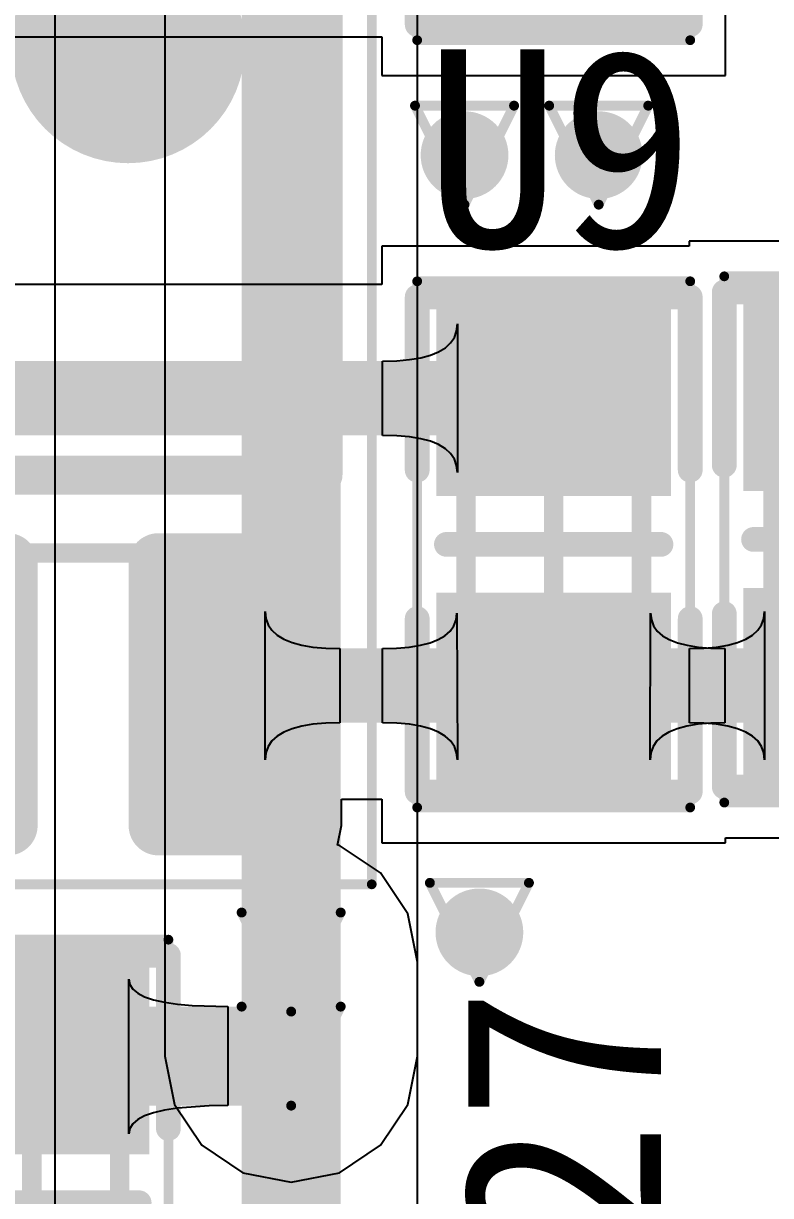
# Model space of a CAD drawing. Header units: millimetres. Extents: x 80 to 220, y 44 to 120.
# Drawn here: x 141.53 to 145.36, y 81.08 to 87.09 of the extents above; entities that cross this region are included whole.
import ezdxf

# ---------------------------------------------------------------- set-up
doc = ezdxf.new("R2010")
doc.units = ezdxf.units.MM
for name, color, linetype in [('BottomLayer', 5, 'Continuous'), ('DrillDrawing', 1, 'Continuous'), ('Mechanical13', 56, 'Continuous'), ('Mechanical15', 56, 'Continuous'), ('MultiLayer', 9, 'Continuous'), ('TopLayer', 1, 'Continuous'), ('TopOverlay', 2, 'Continuous'), ('TopPaste', 8, 'Continuous'), ('TopSolder', 216, 'Continuous'), ('ViaHoleLayer', 16, 'Continuous')]:
    doc.layers.add(name, color=color, linetype=linetype)

# ---------------------------------------------------------------- blocks, each defined once
blk = doc.blocks.new('C0603_34')
at = {"layer": 'Mechanical13', "const_width": 0.1}
for points in [[(0.85, 0.45), (-0.85, 0.45)], [(-0.85, -0.45), (-0.85, 0.45)], [(0.85, -0.45), (0.85, 0.45)], [(0.85, -0.45), (-0.85, -0.45)]]:
    blk.add_lwpolyline(points, dxfattribs=at)
at = {"layer": 'Mechanical13', "const_width": 0.05}
for points in [[(-0.875, 0.45, 1), (-0.825, 0.45, 1)], [(-0.875, 0.45, 1), (-0.825, 0.45, 1)], [(0.825, 0.45, 1), (0.875, 0.45, 1)], [(0.825, 0.45, 1), (0.875, 0.45, 1)], [(-0.875, -0.45, 1), (-0.825, -0.45, 1)], [(-0.875, -0.45, 1), (-0.825, -0.45, 1)], [(0.825, -0.45, 1), (0.875, -0.45, 1)], [(0.825, -0.45, 1), (0.875, -0.45, 1)]]:
    blk.add_lwpolyline(points, format="xyb", close=True, dxfattribs=at)
at = {"layer": 'Mechanical15'}
for points, const_width in [([(-1.35, -0.7), (-1.35, 0.7)], 0.05), ([(1.35, 0.7), (-1.35, 0.7)], 0.05), ([(1.35, -0.7), (1.35, 0.7)], 0.05), ([(0, -0.45), (0, 0.45)], 0.1), ([(0.45, 0), (-0.45, 0)], 0.1), ([(1.35, -0.7), (-1.35, -0.7)], 0.05)]:
    blk.add_lwpolyline(points, dxfattribs=dict(at, const_width=const_width))
for points, const_width in [([(-1.3625, 0.7, 1), (-1.3375, 0.7, 1)], 0.025), ([(-1.3625, 0.7, 1), (-1.3375, 0.7, 1)], 0.025), ([(1.3375, 0.7, 1), (1.3625, 0.7, 1)], 0.025), ([(1.3375, 0.7, 1), (1.3625, 0.7, 1)], 0.025), ([(-0.025, 0.45, 1), (0.025, 0.45, 1)], 0.05), ([(-0.475, 0, 1), (-0.425, 0, 1)], 0.05), ([(0.425, 0, 1), (0.475, 0, 1)], 0.05), ([(-0.025, -0.45, 1), (0.025, -0.45, 1)], 0.05), ([(-1.3625, -0.7, 1), (-1.3375, -0.7, 1)], 0.025), ([(-1.3625, -0.7, 1), (-1.3375, -0.7, 1)], 0.025), ([(1.3375, -0.7, 1), (1.3625, -0.7, 1)], 0.025), ([(1.3375, -0.7, 1), (1.3625, -0.7, 1)], 0.025)]:
    blk.add_lwpolyline(points, format="xyb", close=True, dxfattribs=dict(at, const_width=const_width))
at = {"layer": 'TopLayer'}
for points in [[(-0.35, -0.5), (-0.35, 0.5), (-1.15, -0.5), (-1.15, 0.5)], [(1.15, -0.5), (1.15, 0.5), (0.35, -0.5), (0.35, 0.5)]]:
    blk.add_solid(points, dxfattribs=at)
at = {"layer": 'TopOverlay', "const_width": 0.127}
for points in [[(-0.381, 0.7), (-1.27, 0.7)], [(-1.27, -0.7), (-1.27, 0.7)], [(1.27, 0.7), (0.381, 0.7)], [(1.27, -0.7), (1.27, 0.7)], [(0, -0.55), (0, 0.55)], [(-0.381, -0.7), (-1.27, -0.7)], [(1.27, -0.7), (0.381, -0.7)]]:
    blk.add_lwpolyline(points, dxfattribs=at)
at = {"layer": 'TopOverlay', "const_width": 0.0635}
for points in [[(-1.3017, 0.7, 1), (-1.2383, 0.7, 1)], [(-1.3017, 0.7, 1), (-1.2383, 0.7, 1)], [(-0.4128, 0.7, 1), (-0.3493, 0.7, 1)], [(0.3493, 0.7, 1), (0.4128, 0.7, 1)], [(1.2383, 0.7, 1), (1.3017, 0.7, 1)], [(1.2383, 0.7, 1), (1.3017, 0.7, 1)], [(-0.0318, 0.55, 1), (0.0318, 0.55, 1)], [(-0.0318, -0.55, 1), (0.0318, -0.55, 1)], [(-1.3017, -0.7, 1), (-1.2383, -0.7, 1)], [(-1.3017, -0.7, 1), (-1.2383, -0.7, 1)], [(-0.4128, -0.7, 1), (-0.3493, -0.7, 1)], [(0.3493, -0.7, 1), (0.4128, -0.7, 1)], [(1.2383, -0.7, 1), (1.3017, -0.7, 1)], [(1.2383, -0.7, 1), (1.3017, -0.7, 1)]]:
    blk.add_lwpolyline(points, format="xyb", close=True, dxfattribs=at)
at = {"layer": 'TopPaste'}
for points in [[(-0.35, -0.5), (-0.35, 0.5), (-1.15, -0.5), (-1.15, 0.5)], [(1.15, -0.5), (1.15, 0.5), (0.35, -0.5), (0.35, 0.5)]]:
    blk.add_solid(points, dxfattribs=at)
at = {"layer": 'TopSolder'}
for points in [[(-0.2484, -0.6016), (-0.2484, 0.6016), (-1.2516, -0.6016), (-1.2516, 0.6016)], [(1.2516, -0.6016), (1.2516, 0.6016), (0.2484, -0.6016), (0.2484, 0.6016)]]:
    blk.add_solid(points, dxfattribs=at)
blk = doc.blocks.new('SOP_8PIN_39')
at = {"layer": 'Mechanical13', "const_width": 0.1}
for points in [[(2, 2.5), (-2, 2.5)], [(2, -2.5), (2, 2.5)]]:
    blk.add_lwpolyline(points, dxfattribs=at)
at = {"layer": 'Mechanical13'}
for points, const_width in [([(1.975, 2.5, 1), (2.025, 2.5, 1)], 0.05), ([(1.975, 2.5, 1), (2.025, 2.5, 1)], 0.05), ([(-0.6, 1.6, 1), (-1.6, 1.6, 1)], 0.1), ([(-0.625, 1.6, 1), (-0.575, 1.6, 1)], 0.05)]:
    blk.add_lwpolyline(points, format="xyb", close=True, dxfattribs=dict(at, const_width=const_width))
at = {"layer": 'Mechanical15', "const_width": 0.05}
for points in [[(3.7, 2.75), (-3.7, 2.75)], [(3.7, -2.75), (3.7, 2.75)]]:
    blk.add_lwpolyline(points, dxfattribs=at)
at = {"layer": 'Mechanical15', "const_width": 0.025}
blk.add_lwpolyline([(3.6875, 2.75, 1), (3.7125, 2.75, 1)], format="xyb", close=True, dxfattribs=at)
blk.add_lwpolyline([(3.6875, 2.75, 1), (3.7125, 2.75, 1)], format="xyb", close=True, dxfattribs=at)
at = {"layer": 'TopLayer', "const_width": 0.051}
for points in [[(2.0255, 2.154, 1), (2.0765, 2.154, 1)], [(3.3735, 2.154, 1), (3.4245, 2.154, 1)], [(2.0255, 1.656, 1), (2.0765, 1.656, 1)], [(3.3735, 1.656, 1), (3.4245, 1.656, 1)]]:
    blk.add_lwpolyline(points, format="xyb", close=True, dxfattribs=at)
at = {"layer": 'TopLayer'}
for points in [[(3.399, 1.605), (3.399, 2.205), (2.051, 1.605), (2.051, 2.205)], [(3.45, 1.656), (3.45, 2.154), (2, 1.656), (2, 2.154)]]:
    blk.add_solid(points, dxfattribs=at)
at = {"layer": 'TopOverlay', "const_width": 0.2}
for points in [[(1.6, 2.5), (-1.6, 2.5)], [(1.6, -2.5), (1.6, 2.5)]]:
    blk.add_lwpolyline(points, dxfattribs=at)
at = {"layer": 'TopOverlay'}
for points, const_width in [([(1.55, 2.5, 1), (1.65, 2.5, 1)], 0.1), ([(1.55, 2.5, 1), (1.65, 2.5, 1)], 0.1), ([(-0.3, 1.5, 1), (-0.9, 1.5, 1)], 0.6), ([(-1.05, 1.5, 1), (-0.75, 1.5, 1)], 0.3), ([(-0.45, 1.5, 1), (-0.15, 1.5, 1)], 0.3)]:
    blk.add_lwpolyline(points, format="xyb", close=True, dxfattribs=dict(at, const_width=const_width))
at = {"layer": 'TopPaste', "const_width": 0.051}
for points in [[(2.0255, 2.154, 1), (2.0765, 2.154, 1)], [(3.3735, 2.154, 1), (3.4245, 2.154, 1)], [(2.0255, 1.656, 1), (2.0765, 1.656, 1)], [(3.3735, 1.656, 1), (3.4245, 1.656, 1)]]:
    blk.add_lwpolyline(points, format="xyb", close=True, dxfattribs=at)
at = {"layer": 'TopPaste'}
for points in [[(3.399, 1.605), (3.399, 2.205), (2.051, 1.605), (2.051, 2.205)], [(3.45, 1.656), (3.45, 2.154), (2, 1.656), (2, 2.154)]]:
    blk.add_solid(points, dxfattribs=at)
at = {"layer": 'TopSolder', "const_width": 0.1526}
for points in [[(1.9747, 2.154, 1), (2.1273, 2.154, 1)], [(3.3227, 2.154, 1), (3.4753, 2.154, 1)], [(1.9747, 1.656, 1), (2.1273, 1.656, 1)], [(3.3227, 1.656, 1), (3.4753, 1.656, 1)], [(1.9747, 0.884, 1), (2.1273, 0.884, 1)], [(3.3227, 0.884, 1), (3.4753, 0.884, 1)]]:
    blk.add_lwpolyline(points, format="xyb", close=True, dxfattribs=at)
at = {"layer": 'TopSolder'}
for points in [[(3.399, 1.5034), (3.399, 2.3066), (2.051, 1.5034), (2.051, 2.3066)], [(3.5516, 1.656), (3.5516, 2.154), (1.8984, 1.656), (1.8984, 2.154)], [(3.399, 0.2334), (3.399, 1.0366), (2.051, 0.2334), (2.051, 1.0366)]]:
    blk.add_solid(points, dxfattribs=at)
blk = doc.blocks.new('R0603_49')
at = {"layer": 'Mechanical13', "const_width": 0.1}
for points in [[(-0.85, 0.45), (-0.85, -0.45)], [(-0.85, 0.45), (0.85, 0.45)], [(0.85, 0.45), (0.85, -0.45)], [(-0.85, -0.45), (0.85, -0.45)]]:
    blk.add_lwpolyline(points, dxfattribs=at)
at = {"layer": 'Mechanical13', "const_width": 0.05}
for points in [[(-0.875, 0.45, 1), (-0.825, 0.45, 1)], [(-0.875, 0.45, 1), (-0.825, 0.45, 1)], [(0.825, 0.45, 1), (0.875, 0.45, 1)], [(0.825, 0.45, 1), (0.875, 0.45, 1)], [(-0.875, -0.45, 1), (-0.825, -0.45, 1)], [(-0.875, -0.45, 1), (-0.825, -0.45, 1)], [(0.825, -0.45, 1), (0.875, -0.45, 1)], [(0.825, -0.45, 1), (0.875, -0.45, 1)]]:
    blk.add_lwpolyline(points, format="xyb", close=True, dxfattribs=at)
at = {"layer": 'Mechanical15'}
for points, const_width in [([(-1.35, 0.7), (1.35, 0.7)], 0.05), ([(-1.35, 0.7), (-1.35, -0.7)], 0.05), ([(1.35, 0.7), (1.35, -0.7)], 0.05), ([(0, 0.45), (0, -0.45)], 0.1), ([(-0.45, 0), (0.45, 0)], 0.1), ([(-1.35, -0.7), (1.35, -0.7)], 0.05)]:
    blk.add_lwpolyline(points, dxfattribs=dict(at, const_width=const_width))
for points, const_width in [([(-1.3625, 0.7, 1), (-1.3375, 0.7, 1)], 0.025), ([(-1.3625, 0.7, 1), (-1.3375, 0.7, 1)], 0.025), ([(1.3375, 0.7, 1), (1.3625, 0.7, 1)], 0.025), ([(1.3375, 0.7, 1), (1.3625, 0.7, 1)], 0.025), ([(-0.025, 0.45, 1), (0.025, 0.45, 1)], 0.05), ([(-0.475, 0, 1), (-0.425, 0, 1)], 0.05), ([(0.425, 0, 1), (0.475, 0, 1)], 0.05), ([(-0.025, -0.45, 1), (0.025, -0.45, 1)], 0.05), ([(-1.3625, -0.7, 1), (-1.3375, -0.7, 1)], 0.025), ([(-1.3625, -0.7, 1), (-1.3375, -0.7, 1)], 0.025), ([(1.3375, -0.7, 1), (1.3625, -0.7, 1)], 0.025), ([(1.3375, -0.7, 1), (1.3625, -0.7, 1)], 0.025)]:
    blk.add_lwpolyline(points, format="xyb", close=True, dxfattribs=dict(at, const_width=const_width))
at = {"layer": 'TopLayer'}
for points in [[(-0.35, -0.5), (-0.35, 0.5), (-1.15, -0.5), (-1.15, 0.5)], [(1.15, -0.5), (1.15, 0.5), (0.35, -0.5), (0.35, 0.5)]]:
    blk.add_solid(points, dxfattribs=at)
at = {"layer": 'TopOverlay', "const_width": 0.127}
for points in [[(-1.27, 0.7), (-1.27, -0.7)], [(-1.27, 0.7), (-0.381, 0.7)], [(0.381, 0.7), (1.27, 0.7)], [(1.27, 0.7), (1.27, -0.7)], [(0, 0.55), (0, -0.55)], [(-1.27, -0.7), (-0.381, -0.7)], [(0.381, -0.7), (1.27, -0.7)]]:
    blk.add_lwpolyline(points, dxfattribs=at)
at = {"layer": 'TopOverlay', "const_width": 0.0635}
for points in [[(-1.3017, 0.7, 1), (-1.2383, 0.7, 1)], [(-1.3017, 0.7, 1), (-1.2383, 0.7, 1)], [(-0.4128, 0.7, 1), (-0.3493, 0.7, 1)], [(0.3493, 0.7, 1), (0.4128, 0.7, 1)], [(1.2383, 0.7, 1), (1.3017, 0.7, 1)], [(1.2383, 0.7, 1), (1.3017, 0.7, 1)], [(-0.0318, 0.55, 1), (0.0318, 0.55, 1)], [(-0.0318, -0.55, 1), (0.0318, -0.55, 1)], [(-1.3017, -0.7, 1), (-1.2383, -0.7, 1)], [(-1.3017, -0.7, 1), (-1.2383, -0.7, 1)], [(-0.4128, -0.7, 1), (-0.3493, -0.7, 1)], [(0.3493, -0.7, 1), (0.4128, -0.7, 1)], [(1.2383, -0.7, 1), (1.3017, -0.7, 1)], [(1.2383, -0.7, 1), (1.3017, -0.7, 1)]]:
    blk.add_lwpolyline(points, format="xyb", close=True, dxfattribs=at)
at = {"layer": 'TopPaste'}
for points in [[(-0.35, -0.5), (-0.35, 0.5), (-1.15, -0.5), (-1.15, 0.5)], [(1.15, -0.5), (1.15, 0.5), (0.35, -0.5), (0.35, 0.5)]]:
    blk.add_solid(points, dxfattribs=at)
at = {"layer": 'TopSolder'}
for points in [[(-0.2484, -0.6016), (-0.2484, 0.6016), (-1.2516, -0.6016), (-1.2516, 0.6016)], [(1.2516, -0.6016), (1.2516, 0.6016), (0.2484, -0.6016), (0.2484, 0.6016)]]:
    blk.add_solid(points, dxfattribs=at)
blk = doc.blocks.new('R0603_56')
at = {"layer": 'Mechanical13', "const_width": 0.1}
for points in [[(0.85, 0.45), (-0.85, 0.45)], [(-0.85, -0.45), (-0.85, 0.45)], [(0.85, -0.45), (0.85, 0.45)], [(0.85, -0.45), (-0.85, -0.45)]]:
    blk.add_lwpolyline(points, dxfattribs=at)
at = {"layer": 'Mechanical13', "const_width": 0.05}
for points in [[(-0.875, 0.45, 1), (-0.825, 0.45, 1)], [(-0.875, 0.45, 1), (-0.825, 0.45, 1)], [(0.825, 0.45, 1), (0.875, 0.45, 1)], [(0.825, 0.45, 1), (0.875, 0.45, 1)], [(-0.875, -0.45, 1), (-0.825, -0.45, 1)], [(-0.875, -0.45, 1), (-0.825, -0.45, 1)], [(0.825, -0.45, 1), (0.875, -0.45, 1)], [(0.825, -0.45, 1), (0.875, -0.45, 1)]]:
    blk.add_lwpolyline(points, format="xyb", close=True, dxfattribs=at)
at = {"layer": 'Mechanical15'}
for points, const_width in [([(-1.35, -0.7), (-1.35, 0.7)], 0.05), ([(1.35, 0.7), (-1.35, 0.7)], 0.05), ([(1.35, -0.7), (1.35, 0.7)], 0.05), ([(0, -0.45), (0, 0.45)], 0.1), ([(0.45, 0), (-0.45, 0)], 0.1), ([(1.35, -0.7), (-1.35, -0.7)], 0.05)]:
    blk.add_lwpolyline(points, dxfattribs=dict(at, const_width=const_width))
for points, const_width in [([(-1.3625, 0.7, 1), (-1.3375, 0.7, 1)], 0.025), ([(-1.3625, 0.7, 1), (-1.3375, 0.7, 1)], 0.025), ([(1.3375, 0.7, 1), (1.3625, 0.7, 1)], 0.025), ([(1.3375, 0.7, 1), (1.3625, 0.7, 1)], 0.025), ([(-0.025, 0.45, 1), (0.025, 0.45, 1)], 0.05), ([(-0.475, 0, 1), (-0.425, 0, 1)], 0.05), ([(0.425, 0, 1), (0.475, 0, 1)], 0.05), ([(-0.025, -0.45, 1), (0.025, -0.45, 1)], 0.05), ([(-1.3625, -0.7, 1), (-1.3375, -0.7, 1)], 0.025), ([(-1.3625, -0.7, 1), (-1.3375, -0.7, 1)], 0.025), ([(1.3375, -0.7, 1), (1.3625, -0.7, 1)], 0.025), ([(1.3375, -0.7, 1), (1.3625, -0.7, 1)], 0.025)]:
    blk.add_lwpolyline(points, format="xyb", close=True, dxfattribs=dict(at, const_width=const_width))
at = {"layer": 'TopLayer'}
for points in [[(-0.35, -0.5), (-0.35, 0.5), (-1.15, -0.5), (-1.15, 0.5)], [(1.15, -0.5), (1.15, 0.5), (0.35, -0.5), (0.35, 0.5)]]:
    blk.add_solid(points, dxfattribs=at)
at = {"layer": 'TopOverlay', "const_width": 0.127}
for points in [[(-0.381, 0.7), (-1.27, 0.7)], [(-1.27, -0.7), (-1.27, 0.7)], [(1.27, 0.7), (0.381, 0.7)], [(1.27, -0.7), (1.27, 0.7)], [(0, -0.55), (0, 0.55)], [(-0.381, -0.7), (-1.27, -0.7)], [(1.27, -0.7), (0.381, -0.7)]]:
    blk.add_lwpolyline(points, dxfattribs=at)
at = {"layer": 'TopOverlay', "const_width": 0.0635}
for points in [[(-1.3017, 0.7, 1), (-1.2383, 0.7, 1)], [(-1.3017, 0.7, 1), (-1.2383, 0.7, 1)], [(-0.4128, 0.7, 1), (-0.3493, 0.7, 1)], [(0.3493, 0.7, 1), (0.4128, 0.7, 1)], [(1.2383, 0.7, 1), (1.3017, 0.7, 1)], [(1.2383, 0.7, 1), (1.3017, 0.7, 1)], [(-0.0318, 0.55, 1), (0.0318, 0.55, 1)], [(-0.0318, -0.55, 1), (0.0318, -0.55, 1)], [(-1.3017, -0.7, 1), (-1.2383, -0.7, 1)], [(-1.3017, -0.7, 1), (-1.2383, -0.7, 1)], [(-0.4128, -0.7, 1), (-0.3493, -0.7, 1)], [(0.3493, -0.7, 1), (0.4128, -0.7, 1)], [(1.2383, -0.7, 1), (1.3017, -0.7, 1)], [(1.2383, -0.7, 1), (1.3017, -0.7, 1)]]:
    blk.add_lwpolyline(points, format="xyb", close=True, dxfattribs=at)
at = {"layer": 'TopPaste'}
for points in [[(-0.35, -0.5), (-0.35, 0.5), (-1.15, -0.5), (-1.15, 0.5)], [(1.15, -0.5), (1.15, 0.5), (0.35, -0.5), (0.35, 0.5)]]:
    blk.add_solid(points, dxfattribs=at)
at = {"layer": 'TopSolder'}
for points in [[(-0.2484, -0.6016), (-0.2484, 0.6016), (-1.2516, -0.6016), (-1.2516, 0.6016)], [(1.2516, -0.6016), (1.2516, 0.6016), (0.2484, -0.6016), (0.2484, 0.6016)]]:
    blk.add_solid(points, dxfattribs=at)
blk = doc.blocks.new('R0603_57')
at = {"layer": 'Mechanical13', "const_width": 0.1}
for points in [[(-0.85, 0.45), (0.85, 0.45)], [(-0.85, 0.45), (-0.85, -0.45)], [(0.85, 0.45), (0.85, -0.45)], [(-0.85, -0.45), (0.85, -0.45)]]:
    blk.add_lwpolyline(points, dxfattribs=at)
at = {"layer": 'Mechanical13', "const_width": 0.05}
for points in [[(-0.875, 0.45, 1), (-0.825, 0.45, 1)], [(-0.875, 0.45, 1), (-0.825, 0.45, 1)], [(0.825, 0.45, 1), (0.875, 0.45, 1)], [(0.825, 0.45, 1), (0.875, 0.45, 1)], [(-0.875, -0.45, 1), (-0.825, -0.45, 1)], [(-0.875, -0.45, 1), (-0.825, -0.45, 1)], [(0.825, -0.45, 1), (0.875, -0.45, 1)], [(0.825, -0.45, 1), (0.875, -0.45, 1)]]:
    blk.add_lwpolyline(points, format="xyb", close=True, dxfattribs=at)
at = {"layer": 'Mechanical15'}
for points, const_width in [([(-1.35, 0.7), (-1.35, -0.7)], 0.05), ([(-1.35, 0.7), (1.35, 0.7)], 0.05), ([(1.35, 0.7), (1.35, -0.7)], 0.05), ([(0, 0.45), (0, -0.45)], 0.1), ([(-0.45, 0), (0.45, 0)], 0.1), ([(-1.35, -0.7), (1.35, -0.7)], 0.05)]:
    blk.add_lwpolyline(points, dxfattribs=dict(at, const_width=const_width))
for points, const_width in [([(-1.3625, 0.7, 1), (-1.3375, 0.7, 1)], 0.025), ([(-1.3625, 0.7, 1), (-1.3375, 0.7, 1)], 0.025), ([(1.3375, 0.7, 1), (1.3625, 0.7, 1)], 0.025), ([(1.3375, 0.7, 1), (1.3625, 0.7, 1)], 0.025), ([(-0.025, 0.45, 1), (0.025, 0.45, 1)], 0.05), ([(-0.475, 0, 1), (-0.425, 0, 1)], 0.05), ([(0.425, 0, 1), (0.475, 0, 1)], 0.05), ([(-0.025, -0.45, 1), (0.025, -0.45, 1)], 0.05), ([(-1.3625, -0.7, 1), (-1.3375, -0.7, 1)], 0.025), ([(-1.3625, -0.7, 1), (-1.3375, -0.7, 1)], 0.025), ([(1.3375, -0.7, 1), (1.3625, -0.7, 1)], 0.025), ([(1.3375, -0.7, 1), (1.3625, -0.7, 1)], 0.025)]:
    blk.add_lwpolyline(points, format="xyb", close=True, dxfattribs=dict(at, const_width=const_width))
at = {"layer": 'TopLayer'}
for points in [[(-0.35, -0.5), (-0.35, 0.5), (-1.15, -0.5), (-1.15, 0.5)], [(1.15, -0.5), (1.15, 0.5), (0.35, -0.5), (0.35, 0.5)]]:
    blk.add_solid(points, dxfattribs=at)
at = {"layer": 'TopOverlay', "const_width": 0.127}
for points in [[(-1.27, 0.7), (-0.381, 0.7)], [(-1.27, 0.7), (-1.27, -0.7)], [(0.381, 0.7), (1.27, 0.7)], [(1.27, 0.7), (1.27, -0.7)], [(0, 0.55), (0, -0.55)], [(-1.27, -0.7), (-0.381, -0.7)], [(0.381, -0.7), (1.27, -0.7)]]:
    blk.add_lwpolyline(points, dxfattribs=at)
at = {"layer": 'TopOverlay', "const_width": 0.0635}
for points in [[(-1.3017, 0.7, 1), (-1.2383, 0.7, 1)], [(-1.3017, 0.7, 1), (-1.2383, 0.7, 1)], [(-0.4128, 0.7, 1), (-0.3493, 0.7, 1)], [(0.3493, 0.7, 1), (0.4128, 0.7, 1)], [(1.2383, 0.7, 1), (1.3017, 0.7, 1)], [(1.2383, 0.7, 1), (1.3017, 0.7, 1)], [(-0.0318, 0.55, 1), (0.0318, 0.55, 1)], [(-0.0318, -0.55, 1), (0.0318, -0.55, 1)], [(-1.3017, -0.7, 1), (-1.2383, -0.7, 1)], [(-1.3017, -0.7, 1), (-1.2383, -0.7, 1)], [(-0.4128, -0.7, 1), (-0.3493, -0.7, 1)], [(0.3493, -0.7, 1), (0.4128, -0.7, 1)], [(1.2383, -0.7, 1), (1.3017, -0.7, 1)], [(1.2383, -0.7, 1), (1.3017, -0.7, 1)]]:
    blk.add_lwpolyline(points, format="xyb", close=True, dxfattribs=at)
at = {"layer": 'TopPaste'}
for points in [[(-0.35, -0.5), (-0.35, 0.5), (-1.15, -0.5), (-1.15, 0.5)], [(1.15, -0.5), (1.15, 0.5), (0.35, -0.5), (0.35, 0.5)]]:
    blk.add_solid(points, dxfattribs=at)
at = {"layer": 'TopSolder'}
for points in [[(-0.2484, -0.6016), (-0.2484, 0.6016), (-1.2516, -0.6016), (-1.2516, 0.6016)], [(1.2516, -0.6016), (1.2516, 0.6016), (0.2484, -0.6016), (0.2484, 0.6016)]]:
    blk.add_solid(points, dxfattribs=at)

msp = doc.modelspace()

# ---------------------------------------------------------------- linework, layer by layer
at = {"layer": 'BottomLayer'}
for p, q in [((142.2553, 92.9706), (142.2553, 82.2772)), ((143.5502, 82.2772), (143.5502, 92.7024)), ((141.6926, 79.6096), (141.6926, 90.1718)), ((142.2553, 82.2772), (142.2553, 81.7946)), ((143.5502, 81.7946), (143.5502, 82.2772)), ((142.2553, 81.7946), (142.3046, 81.5468)), ((143.5009, 81.5468), (143.5502, 81.7946)), ((142.3046, 81.5468), (142.445, 81.3368)), ((143.3606, 81.3368), (143.5009, 81.5468)), ((142.445, 81.3368), (142.655, 81.1964)), ((143.1506, 81.1964), (143.3606, 81.3368)), ((142.655, 81.1964), (142.9028, 81.1472)), ((142.9028, 81.1472), (143.1506, 81.1964))]:
    msp.add_line(p, q, dxfattribs=at)
at = {"layer": 'BottomLayer', "const_width": 0.508}
for points in [[(142.9028, 82.2772), (142.9028, 92.9706)], [(142.9028, 81.7946), (142.9028, 82.2772)]]:
    msp.add_lwpolyline(points, dxfattribs=at)
at = {"layer": 'BottomLayer'}
for points, const_width in [([(143.6793, 86.4174, 1), (143.9043, 86.4174, 1)], 0.225), ([(144.3673, 86.4174, 1), (144.5923, 86.4174, 1)], 0.225), ([(143.7555, 82.4296, 1), (143.9805, 82.4296, 1)], 0.225), ([(142.7758, 82.2772, 1), (143.0298, 82.2772, 1)], 0.254), ([(142.7758, 82.2772, 1), (143.0298, 82.2772, 1)], 0.254), ([(142.7903, 82.2772, 1), (143.0153, 82.2772, 1)], 0.225), ([(142.7758, 81.7946, 1), (143.0298, 81.7946, 1)], 0.254), ([(142.7903, 81.7946, 1), (143.0153, 81.7946, 1)], 0.225)]:
    msp.add_lwpolyline(points, format="xyb", close=True, dxfattribs=dict(at, const_width=const_width))
at = {"layer": 'DrillDrawing', "const_width": 0.0508}
for points in [[(143.5378, 86.6714), (144.0458, 86.6714)], [(143.5378, 86.6714), (143.7918, 86.1634)], [(143.7918, 86.1634), (144.0458, 86.6714)], [(144.2258, 86.6714), (144.7338, 86.6714)], [(144.2258, 86.6714), (144.4798, 86.1634)], [(144.4798, 86.1634), (144.7338, 86.6714)], [(143.614, 82.6836), (144.122, 82.6836)], [(143.614, 82.6836), (143.868, 82.1756)], [(143.868, 82.1756), (144.122, 82.6836)], [(142.6488, 82.5312), (143.1568, 82.5312)], [(142.6488, 82.5312), (142.9028, 82.0232)], [(142.9028, 82.0232), (143.1568, 82.5312)], [(142.6488, 82.0486), (143.1568, 82.0486)], [(142.6488, 82.0486), (142.9028, 81.5406)], [(142.9028, 81.5406), (143.1568, 82.0486)]]:
    msp.add_lwpolyline(points, dxfattribs=at)
at = {"layer": 'DrillDrawing', "const_width": 0.0254}
for points in [[(143.5251, 86.6714, 1), (143.5505, 86.6714, 1)], [(143.5251, 86.6714, 1), (143.5505, 86.6714, 1)], [(144.0331, 86.6714, 1), (144.0585, 86.6714, 1)], [(144.0331, 86.6714, 1), (144.0585, 86.6714, 1)], [(144.2131, 86.6714, 1), (144.2385, 86.6714, 1)], [(144.2131, 86.6714, 1), (144.2385, 86.6714, 1)], [(144.7211, 86.6714, 1), (144.7465, 86.6714, 1)], [(144.7211, 86.6714, 1), (144.7465, 86.6714, 1)], [(143.7791, 86.1634, 1), (143.8045, 86.1634, 1)], [(143.7791, 86.1634, 1), (143.8045, 86.1634, 1)], [(144.4671, 86.1634, 1), (144.4925, 86.1634, 1)], [(144.4671, 86.1634, 1), (144.4925, 86.1634, 1)], [(143.6013, 82.6836, 1), (143.6267, 82.6836, 1)], [(143.6013, 82.6836, 1), (143.6267, 82.6836, 1)], [(144.1093, 82.6836, 1), (144.1347, 82.6836, 1)], [(144.1093, 82.6836, 1), (144.1347, 82.6836, 1)], [(142.6361, 82.5312, 1), (142.6615, 82.5312, 1)], [(142.6361, 82.5312, 1), (142.6615, 82.5312, 1)], [(143.1441, 82.5312, 1), (143.1695, 82.5312, 1)], [(143.1441, 82.5312, 1), (143.1695, 82.5312, 1)], [(143.8553, 82.1756, 1), (143.8807, 82.1756, 1)], [(143.8553, 82.1756, 1), (143.8807, 82.1756, 1)], [(142.6361, 82.0486, 1), (142.6615, 82.0486, 1)], [(142.6361, 82.0486, 1), (142.6615, 82.0486, 1)], [(142.8901, 82.0232, 1), (142.9155, 82.0232, 1)], [(142.8901, 82.0232, 1), (142.9155, 82.0232, 1)], [(143.1441, 82.0486, 1), (143.1695, 82.0486, 1)], [(143.1441, 82.0486, 1), (143.1695, 82.0486, 1)], [(142.8901, 81.5406, 1), (142.9155, 81.5406, 1)], [(142.8901, 81.5406, 1), (142.9155, 81.5406, 1)]]:
    msp.add_lwpolyline(points, format="xyb", close=True, dxfattribs=at)
at = {"layer": 'MultiLayer', "const_width": 0.225}
for points in [[(143.6793, 86.4174, 1), (143.9043, 86.4174, 1)], [(144.3673, 86.4174, 1), (144.5923, 86.4174, 1)], [(143.7555, 82.4296, 1), (143.9805, 82.4296, 1)], [(142.7903, 82.2772, 1), (143.0153, 82.2772, 1)], [(142.7903, 81.7946, 1), (143.0153, 81.7946, 1)]]:
    msp.add_lwpolyline(points, format="xyb", close=True, dxfattribs=at)
at = {"layer": 'TopLayer'}
for p, q in [((145.13, 86.8262), (145.13, 88.3262)), ((139.1156, 87.0245), (143.368, 87.0245)), ((143.368, 87.0245), (143.368, 86.8262)), ((143.368, 86.8262), (145.13, 86.8262)), ((144.9428, 85.9512), (143.368, 85.9512)), ((143.368, 85.9512), (143.368, 85.7529)), ((146.4922, 85.9766), (144.9428, 85.9766)), ((144.9428, 85.9766), (144.9428, 85.9512)), ((143.368, 85.7529), (139.1156, 85.7529)), ((143.7512, 85.515), (143.7551, 85.5512)), ((143.7551, 85.5512), (143.7551, 84.7892)), ((143.7205, 85.454), (143.7397, 85.4826)), ((143.7397, 85.4826), (143.7512, 85.515)), ((143.6168, 85.3912), (143.6591, 85.4083)), ((143.6591, 85.4083), (143.6936, 85.4293)), ((143.6936, 85.4293), (143.7205, 85.454)), ((143.371, 85.3607), (143.444, 85.3626)), ((143.371, 84.9797), (143.371, 85.3607)), ((143.444, 85.3626), (143.5093, 85.3683)), ((143.5093, 85.3683), (143.5669, 85.3778)), ((143.5669, 85.3778), (143.6168, 85.3912)), ((143.444, 84.9778), (143.371, 84.9797)), ((143.5093, 84.9721), (143.444, 84.9778)), ((143.5669, 84.9626), (143.5093, 84.9721)), ((143.6168, 84.9492), (143.5669, 84.9626)), ((143.6591, 84.9321), (143.6168, 84.9492)), ((143.6936, 84.9111), (143.6591, 84.9321)), ((143.7205, 84.8864), (143.6936, 84.9111)), ((143.7397, 84.8578), (143.7205, 84.8864)), ((143.7512, 84.8254), (143.7397, 84.8578)), ((143.7551, 84.7892), (143.7512, 84.8254)), ((142.7688, 83.3146), (142.7688, 84.0766)), ((142.7688, 84.0766), (142.7727, 84.0404)), ((142.7727, 84.0404), (142.7842, 84.008)), ((143.7368, 84.002), (143.7482, 84.0327)), ((143.7482, 84.0327), (143.752, 84.0671)), ((143.752, 84.0671), (143.7551, 83.3146)), ((144.7429, 83.3146), (144.7459, 84.0671)), ((144.7459, 84.0671), (144.7498, 84.0327)), ((144.7498, 84.0327), (144.7612, 84.002)), ((145.3145, 84.008), (145.326, 84.0404)), ((145.326, 84.0404), (145.3299, 84.0766)), ((145.3299, 84.0766), (145.3299, 83.3146)), ((142.7842, 84.008), (142.8034, 83.9794)), ((142.8034, 83.9794), (142.8303, 83.9547)), ((143.6911, 83.9513), (143.7177, 83.9748)), ((143.7177, 83.9748), (143.7368, 84.002)), ((144.7612, 84.002), (144.7802, 83.9748)), ((144.7802, 83.9748), (144.8069, 83.9513)), ((145.2684, 83.9547), (145.2953, 83.9794)), ((145.2953, 83.9794), (145.3145, 84.008)), ((142.8303, 83.9547), (142.8649, 83.9337)), ((142.8649, 83.9337), (142.9071, 83.9166)), ((142.9071, 83.9166), (142.957, 83.9032)), ((142.957, 83.9032), (143.0146, 83.8937)), ((143.5082, 83.8933), (143.5653, 83.9024)), ((143.5653, 83.9024), (143.6149, 83.9151)), ((143.6149, 83.9151), (143.6568, 83.9314)), ((143.6568, 83.9314), (143.6911, 83.9513)), ((144.8069, 83.9513), (144.8412, 83.9314)), ((144.8412, 83.9314), (144.8831, 83.9151)), ((144.8831, 83.9151), (144.9326, 83.9024)), ((144.9326, 83.9024), (144.9898, 83.8933)), ((145.0841, 83.8937), (145.1417, 83.9032)), ((145.1417, 83.9032), (145.1916, 83.9166)), ((145.1916, 83.9166), (145.2339, 83.9337)), ((145.2339, 83.9337), (145.2684, 83.9547)), ((143.0146, 83.8937), (143.0799, 83.888)), ((143.0799, 83.888), (143.1529, 83.8861)), ((143.1529, 83.8861), (143.1529, 83.5051)), ((143.371, 83.8861), (143.4434, 83.8879)), ((143.371, 83.5051), (143.371, 83.8861)), ((143.4434, 83.8879), (143.5082, 83.8933)), ((144.9458, 83.8861), (145.0188, 83.888)), ((144.9458, 83.5051), (144.9458, 83.8861)), ((144.9898, 83.8933), (145.0546, 83.8879)), ((145.0188, 83.888), (145.0841, 83.8937)), ((145.0546, 83.8879), (145.1269, 83.8861)), ((145.1269, 83.8861), (145.1269, 83.5051)), ((142.957, 83.4879), (142.9071, 83.4746)), ((143.0146, 83.4975), (142.957, 83.4879)), ((143.0799, 83.5032), (143.0146, 83.4975)), ((143.1529, 83.5051), (143.0799, 83.5032)), ((143.4439, 83.5032), (143.371, 83.5051)), ((143.5091, 83.4975), (143.4439, 83.5032)), ((143.5666, 83.4879), (143.5091, 83.4975)), ((143.6165, 83.4746), (143.5666, 83.4879)), ((144.9314, 83.4879), (144.8815, 83.4746)), ((144.9889, 83.4975), (144.9314, 83.4879)), ((145.0188, 83.5032), (144.9458, 83.5051)), ((145.0541, 83.5032), (144.9889, 83.4975)), ((145.0841, 83.4975), (145.0188, 83.5032)), ((145.1269, 83.5051), (145.0541, 83.5032)), ((145.1417, 83.4879), (145.0841, 83.4975)), ((145.1916, 83.4746), (145.1417, 83.4879)), ((142.8303, 83.4365), (142.8034, 83.4117)), ((142.8649, 83.4575), (142.8303, 83.4365)), ((142.9071, 83.4746), (142.8649, 83.4575)), ((143.6587, 83.4575), (143.6165, 83.4746)), ((143.6933, 83.4365), (143.6587, 83.4575)), ((143.7202, 83.4117), (143.6933, 83.4365)), ((144.8047, 83.4365), (144.7778, 83.4117)), ((144.8393, 83.4575), (144.8047, 83.4365)), ((144.8815, 83.4746), (144.8393, 83.4575)), ((145.2339, 83.4575), (145.1916, 83.4746)), ((145.2684, 83.4365), (145.2339, 83.4575)), ((145.2953, 83.4117), (145.2684, 83.4365)), ((142.7842, 83.3832), (142.7727, 83.3508)), ((142.8034, 83.4117), (142.7842, 83.3832)), ((143.7395, 83.3832), (143.7202, 83.4117)), ((143.7511, 83.3508), (143.7395, 83.3832)), ((144.7585, 83.3832), (144.7469, 83.3508)), ((144.7778, 83.4117), (144.7585, 83.3832)), ((145.3145, 83.3832), (145.2953, 83.4117)), ((145.326, 83.3508), (145.3145, 83.3832)), ((142.7727, 83.3508), (142.7688, 83.3146)), ((143.7551, 83.3146), (143.7511, 83.3508)), ((144.7469, 83.3508), (144.7429, 83.3146)), ((145.3299, 83.3146), (145.326, 83.3508)), ((143.1605, 82.977), (143.1605, 83.1129)), ((143.1605, 83.1129), (143.368, 83.1129)), ((143.368, 83.1129), (143.368, 82.8892)), ((143.1406, 82.8773), (143.1605, 82.977)), ((143.1506, 82.8754), (143.1406, 82.8773)), ((143.3606, 82.735), (143.1506, 82.8754)), ((143.368, 82.8892), (145.13, 82.8892)), ((145.13, 82.8892), (145.13, 82.9146)), ((145.13, 82.9146), (146.7048, 82.9146)), ((143.5009, 82.525), (143.3606, 82.735)), ((143.5502, 82.2772), (143.5009, 82.525)), ((143.5502, 81.7946), (143.5502, 82.2772)), ((142.0701, 81.395), (142.0701, 82.1889)), ((142.0701, 82.1889), (142.0752, 82.1623)), ((142.0752, 82.1623), (142.0905, 82.1384)), ((142.0905, 82.1384), (142.1159, 82.1174)), ((142.1159, 82.1174), (142.1514, 82.0991)), ((142.1514, 82.0991), (142.1971, 82.0837)), ((142.1971, 82.0837), (142.253, 82.071)), ((142.253, 82.071), (142.3191, 82.0612)), ((142.3191, 82.0612), (142.3953, 82.0542)), ((142.3953, 82.0542), (142.5781, 82.0486)), ((142.5781, 82.0486), (142.5781, 81.5406)), ((143.5502, 74.8858), (143.5502, 81.7946)), ((142.1971, 81.5042), (142.1514, 81.4882)), ((142.253, 81.5173), (142.1971, 81.5042)), ((142.3191, 81.5275), (142.253, 81.5173)), ((142.4816, 81.5391), (142.3191, 81.5275)), ((142.5781, 81.5406), (142.4816, 81.5391)), ((142.0905, 81.4474), (142.0752, 81.4227)), ((142.1159, 81.4693), (142.0905, 81.4474)), ((142.1514, 81.4882), (142.1159, 81.4693)), ((142.0752, 81.4227), (142.0701, 81.395))]:
    msp.add_line(p, q, dxfattribs=at)
for points, const_width in [([(143.6793, 86.4174, 1), (143.9043, 86.4174, 1)], 0.225), ([(144.3673, 86.4174, 1), (144.5923, 86.4174, 1)], 0.225), ([(144.1537, 85.1702, 1), (144.3442, 85.1702, 1)], 0.1905), ([(142.4203, 83.6956, 1), (142.6108, 83.6956, 1)], 0.1905), ([(143.7555, 82.4296, 1), (143.9805, 82.4296, 1)], 0.225), ([(142.7758, 82.2772, 1), (143.0298, 82.2772, 1)], 0.254), ([(142.7903, 82.2772, 1), (143.0153, 82.2772, 1)], 0.225), ([(142.7758, 81.7946, 1), (143.0298, 81.7946, 1)], 0.254), ([(142.7758, 81.7946, 1), (143.0298, 81.7946, 1)], 0.254), ([(142.7758, 81.7946, 1), (143.0298, 81.7946, 1)], 0.254), ([(142.7903, 81.7946, 1), (143.0153, 81.7946, 1)], 0.225)]:
    msp.add_lwpolyline(points, format="xyb", close=True, dxfattribs=dict(at, const_width=const_width))
for points, const_width in [([(139.1156, 85.1702), (144.249, 85.1702)], 0.381), ([(142.5156, 83.6956), (145.8238, 83.6956)], 0.381), ([(142.9028, 81.7946), (142.9028, 82.2772)], 0.508), ([(139.9502, 81.7946), (142.9028, 81.7946)], 0.508), ([(142.9028, 74.8858), (142.9028, 81.7946)], 0.508)]:
    msp.add_lwpolyline(points, dxfattribs=dict(at, const_width=const_width))
at = {"layer": 'ViaHoleLayer', "const_width": 0.1}
for points in [[(143.7418, 86.4174, 1), (143.8418, 86.4174, 1)], [(144.4298, 86.4174, 1), (144.5298, 86.4174, 1)], [(143.818, 82.4296, 1), (143.918, 82.4296, 1)], [(142.8528, 82.2772, 1), (142.9528, 82.2772, 1)], [(142.8528, 81.7946, 1), (142.9528, 81.7946, 1)]]:
    msp.add_lwpolyline(points, format="xyb", close=True, dxfattribs=at)

# ---------------------------------------------------------------- block references
for name, p, rotation in [('SOP_8PIN_39', (140.566, 86.376), 270), ('R0603_49', (144.249, 88.3572), 90), ('R0603_56', (144.249, 84.4202), 270), ('R0603_57', (145.8238, 84.4456), 90), ('C0603_34', (141.5732, 81.042), 270)]:
    msp.add_blockref(name, p, dxfattribs=dict(rotation=rotation))

# ---------------------------------------------------------------- texts
at = {"layer": 'TopOverlay'}
msp.add_text('U9', height=1.016, dxfattribs=at).set_placement((143.5886, 85.9442))
msp.add_text('R27', height=1.016, rotation=90, dxfattribs=at).set_placement((144.799, 80.0768))

doc.saveas('drawing.dxf')
